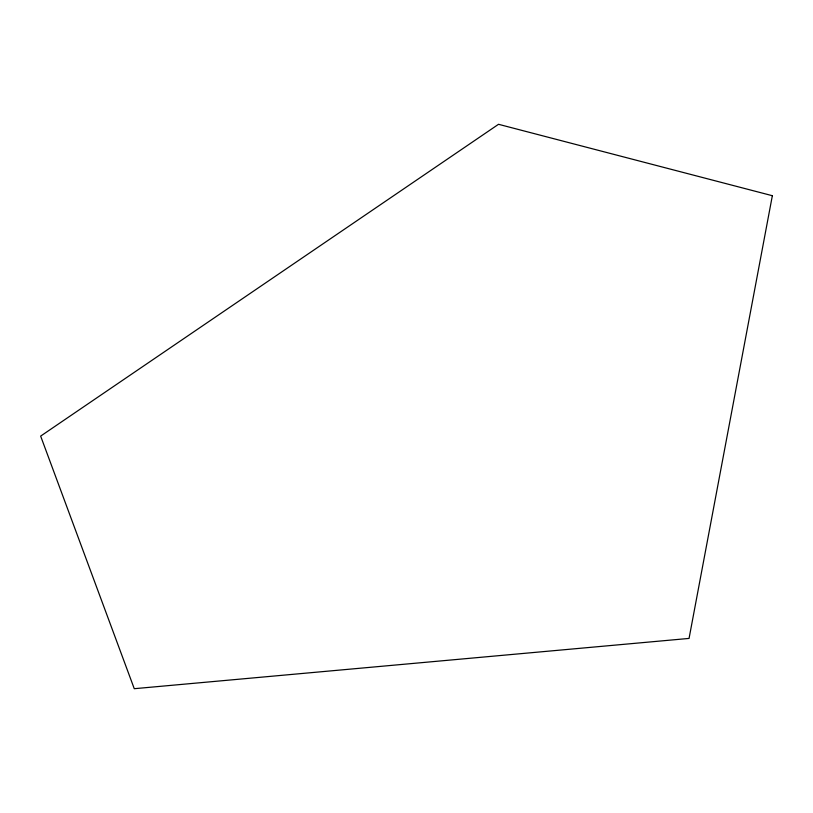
<?xml version="1.0" encoding="UTF-8"?>
<svg xmlns="http://www.w3.org/2000/svg" width="813" height="813" viewBox="0 0 813 813"><rect width="100%" height="100%" fill="white"/><g stroke="black" fill="none" stroke-linecap="round" stroke-linejoin="round"><path stroke-width="1.22" d="M772.35 195.709L689.058 638.418L134.267 688.702L40.65 436.103L498.521 124.298L772.35 195.709"/></g></svg>
